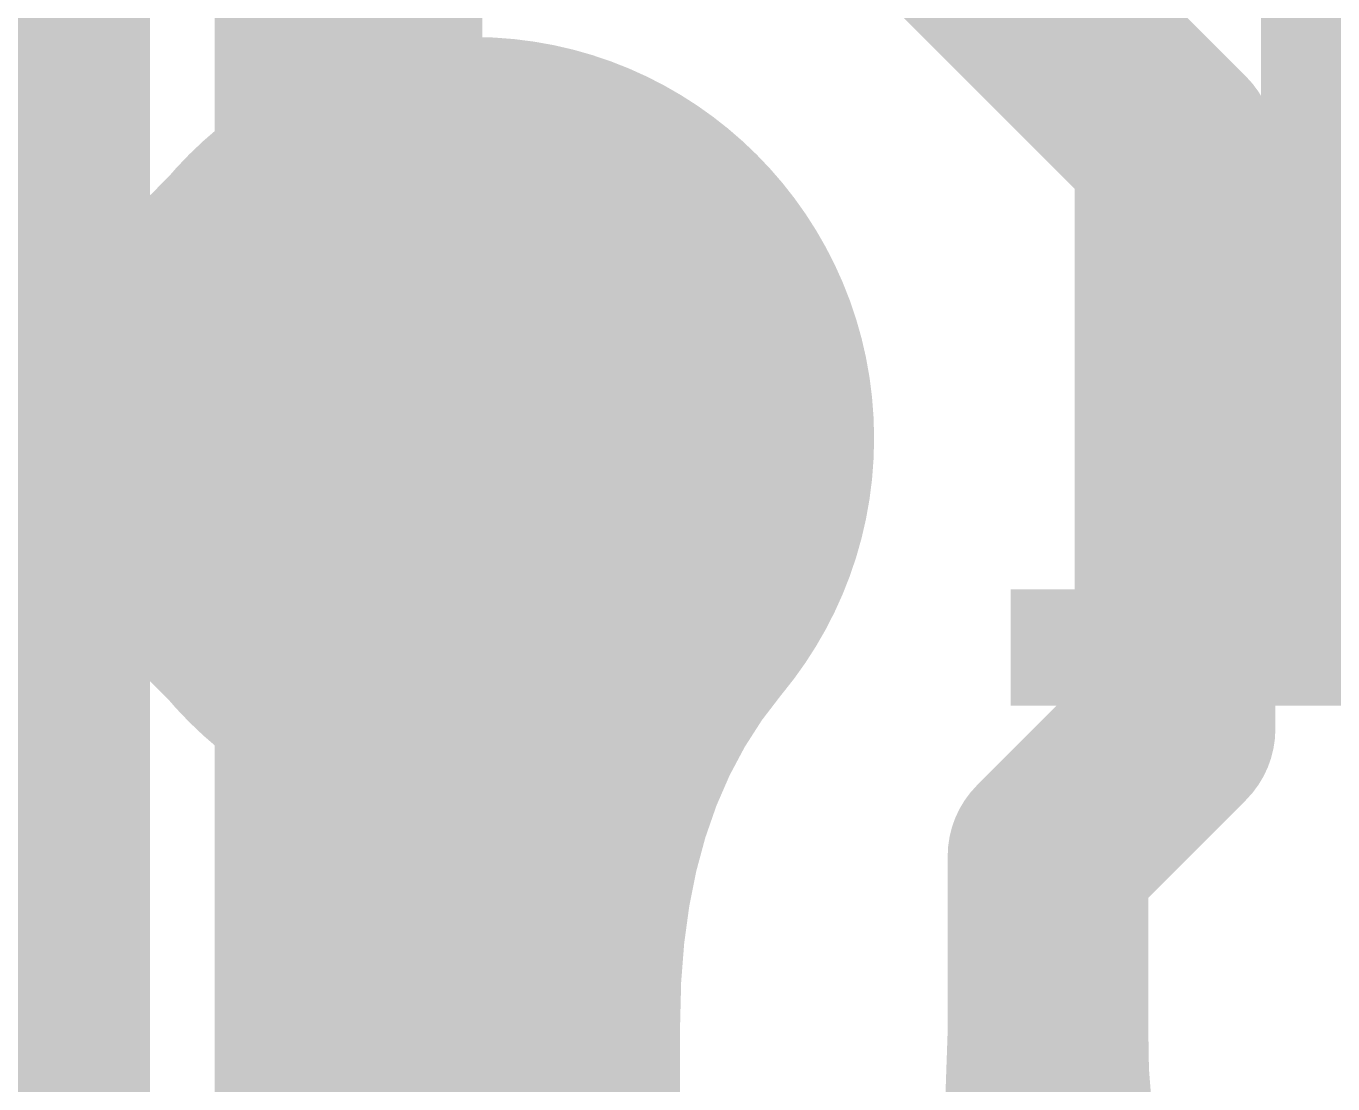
# Model space of a CAD drawing. Header units: inches. Extents: x -0.1 to 94.8, y -0.8 to 67.1.
# Drawn here: x 41.116 to 42.093, y 60.117 to 60.908 of the extents above; entities that cross this region are included whole.
import ezdxf

# ---------------------------------------------------------------- set-up
doc = ezdxf.new("R2010")
doc.units = ezdxf.units.IN
for name, color, linetype in [('Board Layer Stack Bottom Overlay', 54, 'Continuous'), ('Bottom Assembly', 56, 'Continuous'), ('Bottom Layer', 5, 'Continuous'), ('Layer 1', 76, 'Continuous'), ('Layer 2', 16, 'Continuous'), ('Mechanical 15', 56, 'Continuous'), ('Top Layer', 1, 'Continuous'), ('Top Solder', 216, 'Continuous'), ('Via Holes', 16, 'Continuous')]:
    doc.layers.add(name, color=color, linetype=linetype)
doc.styles.add('Arial', font='', dxfattribs={"height": 0.2})
doc.styles.get('Arial').set_extended_font_data('Arial')

# ---------------------------------------------------------------- blocks, each defined once
blk = doc.blocks.new('1210C_28')
at = {"layer": 'Top Solder'}
blk.add_hatch(color=216, dxfattribs=at).paths.add_polyline_path([(1.04633, 1.4547), (2.20368, 1.4547), (2.20368, -1.4547), (1.04633, -1.4547)])
at = {"layer": 'Bottom Assembly'}
blk.add_lwpolyline([(2.35208, -1.6031, 0.2, 0.2, 0), (2.35208, 1.6031, 0.2, 0.2, 0)], format="xyseb", dxfattribs=at)
at = {"layer": 'Mechanical 15'}
blk.add_lwpolyline([(2.35208, -1.6031, 0.2, 0.2, 0), (2.35208, 1.6031, 0.2, 0.2, 0)], format="xyseb", dxfattribs=at)
at = {"layer": 'Bottom Assembly', "style": 'Arial'}
blk.add_text('C30', height=1.000001, dxfattribs=at).set_placement((-0.00001, 0.01108))

msp = doc.modelspace()

# ---------------------------------------------------------------- hatches: boundary and pattern name
at = {"layer": 'Bottom Layer'}
h = msp.add_hatch(color=5, dxfattribs=at)
edge = h.paths.add_edge_path()
edge.add_arc((41.45, 60.6), 0.3, 0, 360)
for points in [[(41.355, 60.13544), (41.35408, 60.16588), (41.3513, 60.19467), (41.34667, 60.22182), (41.3402, 60.24733), (41.33187, 60.27119), (41.32169, 60.2934), (41.30967, 60.31398), (41.29579, 60.33291), (41.28006, 60.35019), (41.26248, 60.36583), (41.68037, 60.40783), (41.66605, 60.38912), (41.65324, 60.36913), (41.64193, 60.34786), (41.63213, 60.32531), (41.62384, 60.30148), (41.61706, 60.27637), (41.61178, 60.24999), (41.60801, 60.22232), (41.60575, 60.19337), (41.605, 60.16315)], [(41.955, 60.15695), (41.95547, 60.12845), (41.95923, 60.08045), (41.96251, 60.06095), (41.96674, 60.04445), (41.9719, 60.03095), (41.97801, 60.02045), (41.98505, 60.01295), (41.99303, 60.00845), (42.00195, 60.00695), (41.75805, 60.00695), (41.76697, 60.00845), (41.77495, 60.01295), (41.78199, 60.02045), (41.7881, 60.03095), (41.79326, 60.04445), (41.79749, 60.06095), (41.80077, 60.08045), (41.80312, 60.10295), (41.805, 60.15695)]]:
    msp.add_hatch(color=5, dxfattribs=at).paths.add_polyline_path(points)
at = {"layer": 'Layer 1'}
h = msp.add_hatch(color=76, dxfattribs=at)
edge = h.paths.add_edge_path()
edge.add_arc((41.45, 60.6), 0.3, 0, 360)
at = {"layer": 'Layer 2'}
h = msp.add_hatch(color=16, dxfattribs=at)
edge = h.paths.add_edge_path()
edge.add_arc((41.45, 60.6), 0.3, 0, 360)
at = {"layer": 'Top Layer'}
h = msp.add_hatch(color=1, dxfattribs=at)
edge = h.paths.add_edge_path()
edge.add_arc((41.45, 60.6), 0.3, 0, 360)
for points in [[(41.35403, 60.475), (41.3065, 60.47375), (41.26391, 60.47), (41.22625, 60.46375), (41.19354, 60.455), (41.16576, 60.44375), (41.14293, 60.43), (41.12503, 60.41375), (41.11208, 60.395), (41.10406, 60.37375), (41.10098, 60.35), (41.10098, 60.85), (41.10406, 60.82625), (41.11208, 60.805), (41.12503, 60.78625), (41.14293, 60.77), (41.16576, 60.75625), (41.19354, 60.745), (41.22625, 60.73625), (41.26391, 60.73), (41.3065, 60.72625), (41.35403, 60.725)], [(40.99728, 60.725), (41.02913, 60.72571), (41.08662, 60.73138), (41.11226, 60.73635), (41.13585, 60.74273), (41.15737, 60.75053), (41.17683, 60.75975), (41.19422, 60.77039), (41.20954, 60.78244), (41.22281, 60.79592), (41.22281, 60.40409), (41.20954, 60.41756), (41.19422, 60.42961), (41.17683, 60.44025), (41.15737, 60.44947), (41.13585, 60.45727), (41.11226, 60.46365), (41.08662, 60.46862), (41.0589, 60.47217), (41.02913, 60.47429), (40.99728, 60.475)]]:
    msp.add_hatch(color=1, dxfattribs=at).paths.add_polyline_path(points)
at = {"layer": 'Via Holes'}
h = msp.add_hatch(color=7, dxfattribs=at)
edge = h.paths.add_edge_path()
edge.add_arc((41.45, 60.6), 0.15, 0, 360)

# ---------------------------------------------------------------- linework, layer by layer
at = {"layer": 'Bottom Layer'}
for points in [[(41.8013, 60.99116, 0.15, 0.15, 0), (41.975, 60.81746, 0.15, 0.15, 0)], [(41.975, 60.38254, 0.15, 0.15, 0), (41.975, 60.81746, 0.15, 0.15, 0)], [(41.45, 60.6, 0.25, 0.25, 0), (41.48, 60.57, 0.25, 0.25, 0)], [(41.48, 59.01, 0.25, 0.25, 0), (41.48, 60.57, 0.25, 0.25, 0)], [(41.88, 60.28754, 0.15, 0.15, 0), (41.975, 60.38254, 0.15, 0.15, 0)], [(41.88, 59.01, 0.15, 0.15, 0), (41.88, 60.28754, 0.15, 0.15, 0)]]:
    msp.add_lwpolyline(points, format="xyseb", dxfattribs=at)
for points in [[(41.9375, 60.81746, 0.075, 0.075, 1), (42.0125, 60.81746, 0.075, 0.075, 1)], [(41.9375, 60.81746, 0.075, 0.075, 1), (42.0125, 60.81746, 0.075, 0.075, 1)], [(41.3875, 60.6, 0.125, 0.125, 1), (41.5125, 60.6, 0.125, 0.125, 1)], [(41.4175, 60.57, 0.125, 0.125, 1), (41.5425, 60.57, 0.125, 0.125, 1)], [(41.4175, 60.57, 0.125, 0.125, 1), (41.5425, 60.57, 0.125, 0.125, 1)], [(41.9375, 60.38254, 0.075, 0.075, 1), (42.0125, 60.38254, 0.075, 0.075, 1)], [(41.9375, 60.38254, 0.075, 0.075, 1), (42.0125, 60.38254, 0.075, 0.075, 1)], [(41.8425, 60.28754, 0.075, 0.075, 1), (41.9175, 60.28754, 0.075, 0.075, 1)], [(41.8425, 60.28754, 0.075, 0.075, 1), (41.9175, 60.28754, 0.075, 0.075, 1)]]:
    msp.add_lwpolyline(points, format="xyseb", close=True, dxfattribs=at)
at = {"layer": 'Top Layer'}
msp.add_lwpolyline([(40.98207, 60.6, 0.25, 0.25, 0), (41.45, 60.6, 0.25, 0.25, 0)], format="xyseb", dxfattribs=at)
msp.add_lwpolyline([(41.3875, 60.6, 0.125, 0.125, 1), (41.5125, 60.6, 0.125, 0.125, 1)], format="xyseb", close=True, dxfattribs=at)

# ---------------------------------------------------------------- block references
msp.add_blockref('1210C_28', (39.005, 59.635))

# ---------------------------------------------------------------- texts
at = {"layer": 'Board Layer Stack Bottom Overlay', "style": 'Arial', "text_generation_flag": 2}
msp.add_text('DD1', height=0.800001, dxfattribs=at).set_placement((44.03303, 60.40013))

doc.saveas('drawing.dxf')
